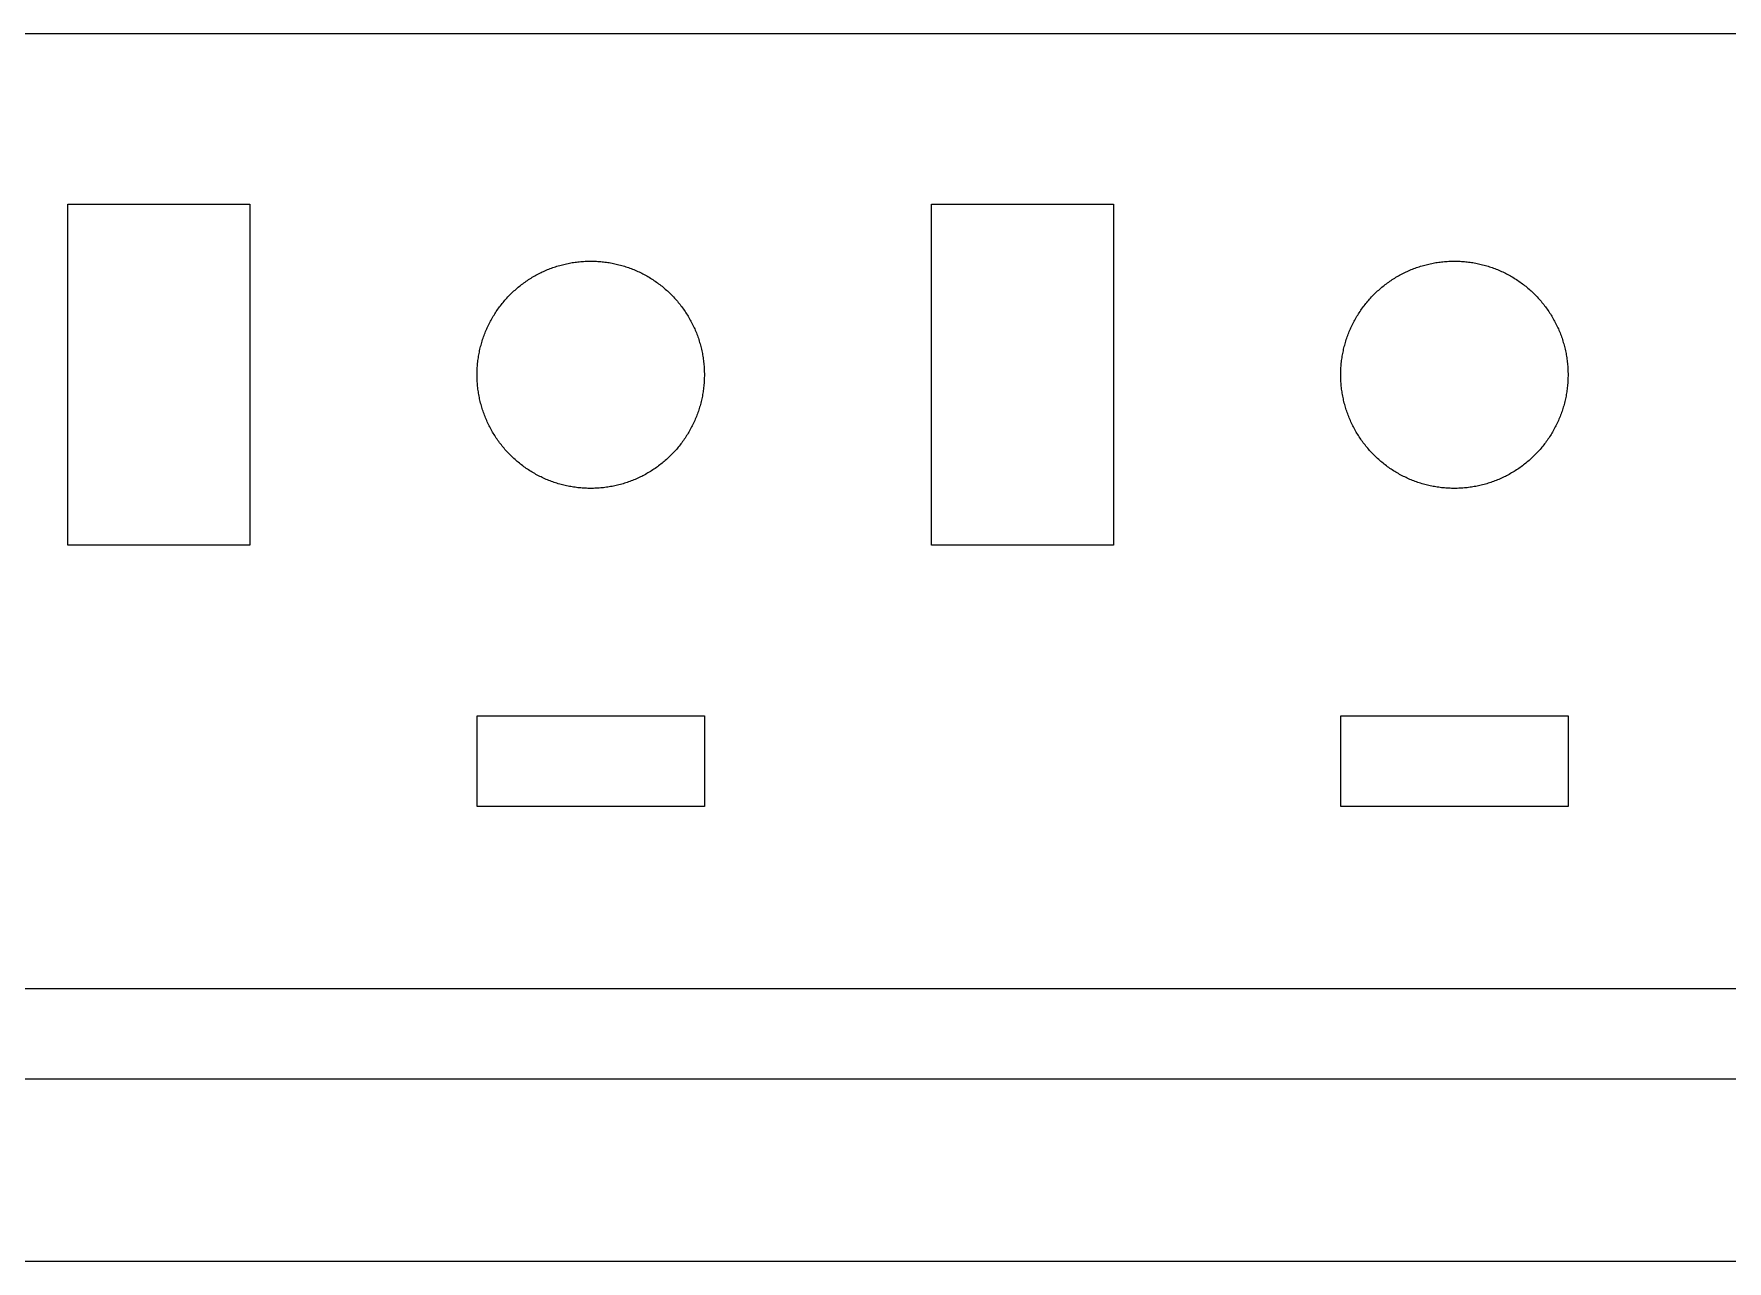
# Model space of a CAD drawing. Header units: metres. Extents: x -160 to 479, y -45 to 506.
# Drawn here: x -85.5 to -11, y -39 to 15 of the extents above; entities that cross this region are included whole.
import ezdxf

# ---------------------------------------------------------------- set-up
doc = ezdxf.new("R2010")
doc.units = ezdxf.units.M

msp = doc.modelspace()

# ---------------------------------------------------------------- linework, layer by layer
for p, q in [((152, 15), (-160, 15)), ((-84, -7.5), (-84, 7.5)), ((-84, 7.5), (-76, 7.5)), ((-76, 7.5), (-76, -7.5)), ((-46, -7.5), (-46, 7.5)), ((-46, 7.5), (-38, 7.5)), ((-38, 7.5), (-38, -7.5)), ((-63.2419, 4.46919), (-63.1856, 4.49702)), ((-63.1856, 4.49702), (-63.1289, 4.52412)), ((-63.1289, 4.52412), (-63.0719, 4.55052)), ((-63.0719, 4.55052), (-63.0145, 4.5762)), ((-63.0145, 4.5762), (-62.9569, 4.60115)), ((-62.9569, 4.60115), (-62.8989, 4.62538)), ((-62.8989, 4.62538), (-62.8406, 4.64888)), ((-62.8406, 4.64888), (-62.7821, 4.67163)), ((-62.7821, 4.67163), (-62.7232, 4.69366)), ((-62.7232, 4.69366), (-62.6641, 4.71495)), ((-62.6641, 4.71495), (-62.6047, 4.73549)), ((-62.6047, 4.73549), (-62.5451, 4.75528)), ((-62.5451, 4.75528), (-62.4852, 4.77432)), ((-62.4852, 4.77432), (-62.4251, 4.7926)), ((-62.4251, 4.7926), (-62.3647, 4.81013)), ((-62.3647, 4.81013), (-62.3042, 4.8269)), ((-62.3042, 4.8269), (-62.2434, 4.84291)), ((-62.2434, 4.84291), (-62.1825, 4.85815)), ((-62.1825, 4.85815), (-62.1214, 4.87262)), ((-62.1214, 4.87262), (-62.06, 4.88634)), ((-62.06, 4.88634), (-61.9985, 4.89926)), ((-61.9985, 4.89926), (-61.9369, 4.91142)), ((-61.9369, 4.91142), (-61.8751, 4.92282)), ((-61.8751, 4.92282), (-61.8132, 4.93343)), ((-61.8132, 4.93343), (-61.7511, 4.94325)), ((-61.7511, 4.94325), (-61.6889, 4.9523)), ((-61.6889, 4.9523), (-61.6267, 4.96057)), ((-61.6267, 4.96057), (-61.5643, 4.96805)), ((-61.5643, 4.96805), (-61.5018, 4.97475)), ((-61.5018, 4.97475), (-61.4393, 4.98067)), ((-61.4393, 4.98067), (-61.3766, 4.98579)), ((-61.3766, 4.98579), (-61.3139, 4.99013)), ((-61.3139, 4.99013), (-61.2512, 4.99368)), ((-61.2512, 4.99368), (-61.1884, 4.99644)), ((-61.1884, 4.99644), (-61.1256, 4.99841)), ((-61.1256, 4.99841), (-61.0628, 4.9996)), ((-61.0628, 4.9996), (-61, 5)), ((-61, 5), (-60.9372, 4.9996)), ((-60.9372, 4.9996), (-60.8743, 4.99841)), ((-60.8743, 4.99841), (-60.8115, 4.99644)), ((-60.8115, 4.99644), (-60.7488, 4.99368)), ((-60.7488, 4.99368), (-60.686, 4.99013)), ((-60.686, 4.99013), (-60.6234, 4.98579)), ((-60.6234, 4.98579), (-60.5607, 4.98067)), ((-60.5607, 4.98067), (-60.4982, 4.97475)), ((-60.4982, 4.97475), (-60.4357, 4.96805)), ((-60.4357, 4.96805), (-60.3733, 4.96057)), ((-60.3733, 4.96057), (-60.311, 4.9523)), ((-60.311, 4.9523), (-60.2489, 4.94325)), ((-60.2489, 4.94325), (-60.1868, 4.93343)), ((-60.1868, 4.93343), (-60.1249, 4.92282)), ((-60.1249, 4.92282), (-60.0631, 4.91142)), ((-60.0631, 4.91142), (-60.0014, 4.89926)), ((-60.0014, 4.89926), (-59.94, 4.88634)), ((-59.94, 4.88634), (-59.8786, 4.87262)), ((-59.8786, 4.87262), (-59.8175, 4.85815)), ((-59.8175, 4.85815), (-59.7565, 4.84291)), ((-59.7565, 4.84291), (-59.6958, 4.8269)), ((-59.6958, 4.8269), (-59.6352, 4.81013)), ((-59.6352, 4.81013), (-59.5749, 4.7926)), ((-59.5749, 4.7926), (-59.5148, 4.77432)), ((-59.5148, 4.77432), (-59.4549, 4.75528)), ((-59.4549, 4.75528), (-59.3953, 4.73549)), ((-59.3953, 4.73549), (-59.3359, 4.71495)), ((-59.3359, 4.71495), (-59.2768, 4.69366)), ((-59.2768, 4.69366), (-59.2179, 4.67163)), ((-59.2179, 4.67163), (-59.1594, 4.64888)), ((-59.1594, 4.64888), (-59.1011, 4.62538)), ((-59.1011, 4.62538), (-59.0431, 4.60115)), ((-59.0431, 4.60115), (-58.9855, 4.5762)), ((-58.9855, 4.5762), (-58.9281, 4.55052)), ((-58.9281, 4.55052), (-58.8711, 4.52412)), ((-58.8711, 4.52412), (-58.8144, 4.49702)), ((-58.8144, 4.49702), (-58.7581, 4.46919)), ((-25.2419, 4.46919), (-25.1856, 4.49702)), ((-25.1856, 4.49702), (-25.1289, 4.52412)), ((-25.1289, 4.52412), (-25.0719, 4.55052)), ((-25.0719, 4.55052), (-25.0145, 4.5762)), ((-25.0145, 4.5762), (-24.9569, 4.60115)), ((-24.9569, 4.60115), (-24.8989, 4.62538)), ((-24.8989, 4.62538), (-24.8406, 4.64888)), ((-24.8406, 4.64888), (-24.7821, 4.67163)), ((-24.7821, 4.67163), (-24.7232, 4.69366)), ((-24.7232, 4.69366), (-24.6641, 4.71495)), ((-24.6641, 4.71495), (-24.6047, 4.73549)), ((-24.6047, 4.73549), (-24.5451, 4.75528)), ((-24.5451, 4.75528), (-24.4852, 4.77432)), ((-24.4852, 4.77432), (-24.4251, 4.7926)), ((-24.4251, 4.7926), (-24.3647, 4.81013)), ((-24.3647, 4.81013), (-24.3042, 4.8269)), ((-24.3042, 4.8269), (-24.2434, 4.84291)), ((-24.2434, 4.84291), (-24.1825, 4.85815)), ((-24.1825, 4.85815), (-24.1214, 4.87262)), ((-24.1214, 4.87262), (-24.06, 4.88634)), ((-24.06, 4.88634), (-23.9985, 4.89926)), ((-23.9985, 4.89926), (-23.9369, 4.91142)), ((-23.9369, 4.91142), (-23.8751, 4.92282)), ((-23.8751, 4.92282), (-23.8132, 4.93343)), ((-23.8132, 4.93343), (-23.7511, 4.94325)), ((-23.7511, 4.94325), (-23.6889, 4.9523)), ((-23.6889, 4.9523), (-23.6267, 4.96057)), ((-23.6267, 4.96057), (-23.5643, 4.96805)), ((-23.5643, 4.96805), (-23.5018, 4.97475)), ((-23.5018, 4.97475), (-23.4393, 4.98067)), ((-23.4393, 4.98067), (-23.3766, 4.98579)), ((-23.3766, 4.98579), (-23.3139, 4.99013)), ((-23.3139, 4.99013), (-23.2512, 4.99368)), ((-23.2512, 4.99368), (-23.1884, 4.99644)), ((-23.1884, 4.99644), (-23.1256, 4.99841)), ((-23.1256, 4.99841), (-23.0628, 4.9996)), ((-23.0628, 4.9996), (-23, 5)), ((-23, 5), (-22.9372, 4.9996)), ((-22.9372, 4.9996), (-22.8743, 4.99841)), ((-22.8743, 4.99841), (-22.8115, 4.99644)), ((-22.8115, 4.99644), (-22.7488, 4.99368)), ((-22.7488, 4.99368), (-22.686, 4.99013)), ((-22.686, 4.99013), (-22.6234, 4.98579)), ((-22.6234, 4.98579), (-22.5607, 4.98067)), ((-22.5607, 4.98067), (-22.4982, 4.97475)), ((-22.4982, 4.97475), (-22.4357, 4.96805)), ((-22.4357, 4.96805), (-22.3733, 4.96057)), ((-22.3733, 4.96057), (-22.311, 4.9523)), ((-22.311, 4.9523), (-22.2489, 4.94325)), ((-22.2489, 4.94325), (-22.1868, 4.93343)), ((-22.1868, 4.93343), (-22.1249, 4.92282)), ((-22.1249, 4.92282), (-22.0631, 4.91142)), ((-22.0631, 4.91142), (-22.0014, 4.89926)), ((-22.0014, 4.89926), (-21.94, 4.88634)), ((-21.94, 4.88634), (-21.8786, 4.87262)), ((-21.8786, 4.87262), (-21.8175, 4.85815)), ((-21.8175, 4.85815), (-21.7565, 4.84291)), ((-21.7565, 4.84291), (-21.6958, 4.8269)), ((-21.6958, 4.8269), (-21.6352, 4.81013)), ((-21.6352, 4.81013), (-21.5749, 4.7926)), ((-21.5749, 4.7926), (-21.5148, 4.77432)), ((-21.5148, 4.77432), (-21.4549, 4.75528)), ((-21.4549, 4.75528), (-21.3953, 4.73549)), ((-21.3953, 4.73549), (-21.3359, 4.71495)), ((-21.3359, 4.71495), (-21.2768, 4.69366)), ((-21.2768, 4.69366), (-21.2179, 4.67163)), ((-21.2179, 4.67163), (-21.1594, 4.64888)), ((-21.1594, 4.64888), (-21.1011, 4.62538)), ((-21.1011, 4.62538), (-21.0431, 4.60115)), ((-21.0431, 4.60115), (-20.9855, 4.5762)), ((-20.9855, 4.5762), (-20.9281, 4.55052)), ((-20.9281, 4.55052), (-20.8711, 4.52412)), ((-20.8711, 4.52412), (-20.8144, 4.49702)), ((-20.8144, 4.49702), (-20.7581, 4.46919)), ((-64.3767, 3.68756), (-64.33, 3.72969)), ((-64.33, 3.72969), (-64.2829, 3.77126)), ((-64.2829, 3.77126), (-64.2353, 3.81221)), ((-64.2353, 3.81221), (-64.1871, 3.85255)), ((-64.1871, 3.85255), (-64.1384, 3.8923)), ((-64.1384, 3.8923), (-64.0893, 3.93143)), ((-64.0893, 3.93143), (-64.0396, 3.96994)), ((-64.0396, 3.96994), (-63.9895, 4.00783)), ((-63.9895, 4.00783), (-63.9389, 4.04507)), ((-63.9389, 4.04507), (-63.8879, 4.0817)), ((-63.8879, 4.0817), (-63.8363, 4.11766)), ((-63.8363, 4.11766), (-63.7844, 4.15297)), ((-63.7844, 4.15297), (-63.732, 4.18764)), ((-63.732, 4.18764), (-63.6791, 4.22163)), ((-63.6791, 4.22163), (-63.6259, 4.25496)), ((-63.6259, 4.25496), (-63.5722, 4.28763)), ((-63.5722, 4.28763), (-63.5181, 4.31961)), ((-63.5181, 4.31961), (-63.4636, 4.35091)), ((-63.4636, 4.35091), (-63.4088, 4.38153)), ((-63.4088, 4.38153), (-63.3535, 4.41145)), ((-63.3535, 4.41145), (-63.2979, 4.44067)), ((-63.2979, 4.44067), (-63.2419, 4.46919)), ((-58.7581, 4.46919), (-58.7021, 4.44067)), ((-58.7021, 4.44067), (-58.6465, 4.41145)), ((-58.6465, 4.41145), (-58.5912, 4.38153)), ((-58.5912, 4.38153), (-58.5364, 4.35091)), ((-58.5364, 4.35091), (-58.4819, 4.31961)), ((-58.4819, 4.31961), (-58.4278, 4.28763)), ((-58.4278, 4.28763), (-58.3741, 4.25496)), ((-58.3741, 4.25496), (-58.3209, 4.22163)), ((-58.3209, 4.22163), (-58.268, 4.18764)), ((-58.268, 4.18764), (-58.2156, 4.15297)), ((-58.2156, 4.15297), (-58.1637, 4.11766)), ((-58.1637, 4.11766), (-58.1121, 4.0817)), ((-58.1121, 4.0817), (-58.0611, 4.04507)), ((-58.0611, 4.04507), (-58.0105, 4.00783)), ((-58.0105, 4.00783), (-57.9603, 3.96994)), ((-57.9603, 3.96994), (-57.9107, 3.93143)), ((-57.9107, 3.93143), (-57.8615, 3.8923)), ((-57.8615, 3.8923), (-57.8129, 3.85255)), ((-57.8129, 3.85255), (-57.7647, 3.81221)), ((-57.7647, 3.81221), (-57.7171, 3.77126)), ((-57.7171, 3.77126), (-57.6699, 3.72969)), ((-57.6699, 3.72969), (-57.6233, 3.68756)), ((-26.3767, 3.68756), (-26.33, 3.72969)), ((-26.33, 3.72969), (-26.2829, 3.77126)), ((-26.2829, 3.77126), (-26.2353, 3.81221)), ((-26.2353, 3.81221), (-26.1871, 3.85255)), ((-26.1871, 3.85255), (-26.1384, 3.8923)), ((-26.1384, 3.8923), (-26.0893, 3.93143)), ((-26.0893, 3.93143), (-26.0396, 3.96994)), ((-26.0396, 3.96994), (-25.9895, 4.00783)), ((-25.9895, 4.00783), (-25.9389, 4.04507)), ((-25.9389, 4.04507), (-25.8879, 4.0817)), ((-25.8879, 4.0817), (-25.8363, 4.11766)), ((-25.8363, 4.11766), (-25.7844, 4.15297)), ((-25.7844, 4.15297), (-25.732, 4.18764)), ((-25.732, 4.18764), (-25.6791, 4.22163)), ((-25.6791, 4.22163), (-25.6259, 4.25496)), ((-25.6259, 4.25496), (-25.5722, 4.28763)), ((-25.5722, 4.28763), (-25.5181, 4.31961)), ((-25.5181, 4.31961), (-25.4636, 4.35091)), ((-25.4636, 4.35091), (-25.4088, 4.38153)), ((-25.4088, 4.38153), (-25.3535, 4.41145)), ((-25.3535, 4.41145), (-25.2979, 4.44067)), ((-25.2979, 4.44067), (-25.2419, 4.46919)), ((-20.7581, 4.46919), (-20.7021, 4.44067)), ((-20.7021, 4.44067), (-20.6465, 4.41145)), ((-20.6465, 4.41145), (-20.5912, 4.38153)), ((-20.5912, 4.38153), (-20.5364, 4.35091)), ((-20.5364, 4.35091), (-20.4819, 4.31961)), ((-20.4819, 4.31961), (-20.4278, 4.28763)), ((-20.4278, 4.28763), (-20.3741, 4.25496)), ((-20.3741, 4.25496), (-20.3209, 4.22163)), ((-20.3209, 4.22163), (-20.268, 4.18764)), ((-20.268, 4.18764), (-20.2156, 4.15297)), ((-20.2156, 4.15297), (-20.1637, 4.11766)), ((-20.1637, 4.11766), (-20.1121, 4.0817)), ((-20.1121, 4.0817), (-20.0611, 4.04507)), ((-20.0611, 4.04507), (-20.0105, 4.00783)), ((-20.0105, 4.00783), (-19.9603, 3.96994)), ((-19.9603, 3.96994), (-19.9107, 3.93143)), ((-19.9107, 3.93143), (-19.8615, 3.8923)), ((-19.8615, 3.8923), (-19.8129, 3.85255)), ((-19.8129, 3.85255), (-19.7647, 3.81221)), ((-19.7647, 3.81221), (-19.7171, 3.77126)), ((-19.7171, 3.77126), (-19.6699, 3.72969)), ((-19.6699, 3.72969), (-19.6233, 3.68756)), ((-65.0451, 2.93892), (-65.0078, 2.98952)), ((-65.0078, 2.98952), (-64.9699, 3.03964)), ((-64.9699, 3.03964), (-64.9314, 3.08929)), ((-64.9314, 3.08929), (-64.8923, 3.13844)), ((-64.8923, 3.13844), (-64.8526, 3.18712)), ((-64.8526, 3.18712), (-64.8122, 3.23528)), ((-64.8122, 3.23528), (-64.7713, 3.28293)), ((-64.7713, 3.28293), (-64.7297, 3.33005)), ((-64.7297, 3.33005), (-64.6876, 3.37666)), ((-64.6876, 3.37666), (-64.6448, 3.42273)), ((-64.6448, 3.42273), (-64.6015, 3.46826)), ((-64.6015, 3.46826), (-64.5577, 3.51324)), ((-64.5577, 3.51324), (-64.5132, 3.55768)), ((-64.5132, 3.55768), (-64.4683, 3.60153)), ((-64.4683, 3.60153), (-64.4227, 3.64484)), ((-64.4227, 3.64484), (-64.3767, 3.68756)), ((-57.6233, 3.68756), (-57.5773, 3.64484)), ((-57.5773, 3.64484), (-57.5317, 3.60153)), ((-57.5317, 3.60153), (-57.4867, 3.55768)), ((-57.4867, 3.55768), (-57.4423, 3.51324)), ((-57.4423, 3.51324), (-57.3985, 3.46826)), ((-57.3985, 3.46826), (-57.3551, 3.42273)), ((-57.3551, 3.42273), (-57.3124, 3.37666)), ((-57.3124, 3.37666), (-57.2703, 3.33005)), ((-57.2703, 3.33005), (-57.2287, 3.28293)), ((-57.2287, 3.28293), (-57.1878, 3.23528)), ((-57.1878, 3.23528), (-57.1474, 3.18712)), ((-57.1474, 3.18712), (-57.1077, 3.13844)), ((-57.1077, 3.13844), (-57.0686, 3.08929)), ((-57.0686, 3.08929), (-57.03, 3.03964)), ((-57.03, 3.03964), (-56.9922, 2.98952)), ((-56.9922, 2.98952), (-56.9549, 2.93892)), ((-27.0451, 2.93892), (-27.0078, 2.98952)), ((-27.0078, 2.98952), (-26.9699, 3.03964)), ((-26.9699, 3.03964), (-26.9314, 3.08929)), ((-26.9314, 3.08929), (-26.8923, 3.13844)), ((-26.8923, 3.13844), (-26.8526, 3.18712)), ((-26.8526, 3.18712), (-26.8122, 3.23528)), ((-26.8122, 3.23528), (-26.7713, 3.28293)), ((-26.7713, 3.28293), (-26.7297, 3.33005)), ((-26.7297, 3.33005), (-26.6876, 3.37666)), ((-26.6876, 3.37666), (-26.6448, 3.42273)), ((-26.6448, 3.42273), (-26.6015, 3.46826)), ((-26.6015, 3.46826), (-26.5577, 3.51324)), ((-26.5577, 3.51324), (-26.5132, 3.55768)), ((-26.5132, 3.55768), (-26.4683, 3.60153)), ((-26.4683, 3.60153), (-26.4227, 3.64484)), ((-26.4227, 3.64484), (-26.3767, 3.68756)), ((-19.6233, 3.68756), (-19.5773, 3.64484)), ((-19.5773, 3.64484), (-19.5317, 3.60153)), ((-19.5317, 3.60153), (-19.4867, 3.55768)), ((-19.4867, 3.55768), (-19.4423, 3.51324)), ((-19.4423, 3.51324), (-19.3985, 3.46826)), ((-19.3985, 3.46826), (-19.3551, 3.42273)), ((-19.3551, 3.42273), (-19.3124, 3.37666)), ((-19.3124, 3.37666), (-19.2703, 3.33005)), ((-19.2703, 3.33005), (-19.2287, 3.28293)), ((-19.2287, 3.28293), (-19.1878, 3.23528)), ((-19.1878, 3.23528), (-19.1474, 3.18712)), ((-19.1474, 3.18712), (-19.1077, 3.13844)), ((-19.1077, 3.13844), (-19.0686, 3.08929)), ((-19.0686, 3.08929), (-19.03, 3.03964)), ((-19.03, 3.03964), (-18.9922, 2.98952)), ((-18.9922, 2.98952), (-18.9549, 2.93892)), ((-65.497, 2.18558), (-65.4692, 2.24191)), ((-65.4692, 2.24191), (-65.4407, 2.2979)), ((-65.4407, 2.2979), (-65.4115, 2.35352)), ((-65.4115, 2.35352), (-65.3815, 2.40877)), ((-65.3815, 2.40877), (-65.3509, 2.46362)), ((-65.3509, 2.46362), (-65.3196, 2.51811)), ((-65.3196, 2.51811), (-65.2876, 2.57219)), ((-65.2876, 2.57219), (-65.255, 2.62587)), ((-65.255, 2.62587), (-65.2216, 2.67912)), ((-65.2216, 2.67912), (-65.1876, 2.73196)), ((-65.1876, 2.73196), (-65.153, 2.78438)), ((-65.153, 2.78438), (-65.1177, 2.83633)), ((-65.1177, 2.83633), (-65.0817, 2.88786)), ((-65.0817, 2.88786), (-65.0451, 2.93892)), ((-56.9549, 2.93892), (-56.9183, 2.88786)), ((-56.9183, 2.88786), (-56.8823, 2.83633)), ((-56.8823, 2.83633), (-56.847, 2.78438)), ((-56.847, 2.78438), (-56.8123, 2.73196)), ((-56.8123, 2.73196), (-56.7784, 2.67912)), ((-56.7784, 2.67912), (-56.745, 2.62587)), ((-56.745, 2.62587), (-56.7124, 2.57219)), ((-56.7124, 2.57219), (-56.6804, 2.51811)), ((-56.6804, 2.51811), (-56.6491, 2.46362)), ((-56.6491, 2.46362), (-56.6185, 2.40877)), ((-56.6185, 2.40877), (-56.5885, 2.35352)), ((-56.5885, 2.35352), (-56.5593, 2.2979)), ((-56.5593, 2.2979), (-56.5308, 2.24191)), ((-56.5308, 2.24191), (-56.503, 2.18558)), ((-27.497, 2.18558), (-27.4692, 2.24191)), ((-27.4692, 2.24191), (-27.4407, 2.2979)), ((-27.4407, 2.2979), (-27.4115, 2.35352)), ((-27.4115, 2.35352), (-27.3815, 2.40877)), ((-27.3815, 2.40877), (-27.3509, 2.46362)), ((-27.3509, 2.46362), (-27.3196, 2.51811)), ((-27.3196, 2.51811), (-27.2876, 2.57219)), ((-27.2876, 2.57219), (-27.255, 2.62587)), ((-27.255, 2.62587), (-27.2216, 2.67912)), ((-27.2216, 2.67912), (-27.1876, 2.73196)), ((-27.1876, 2.73196), (-27.153, 2.78438)), ((-27.153, 2.78438), (-27.1177, 2.83633)), ((-27.1177, 2.83633), (-27.0817, 2.88786)), ((-27.0817, 2.88786), (-27.0451, 2.93892)), ((-18.9549, 2.93892), (-18.9183, 2.88786)), ((-18.9183, 2.88786), (-18.8823, 2.83633)), ((-18.8823, 2.83633), (-18.847, 2.78438)), ((-18.847, 2.78438), (-18.8123, 2.73196)), ((-18.8123, 2.73196), (-18.7784, 2.67912)), ((-18.7784, 2.67912), (-18.745, 2.62587)), ((-18.745, 2.62587), (-18.7124, 2.57219)), ((-18.7124, 2.57219), (-18.6804, 2.51811)), ((-18.6804, 2.51811), (-18.6491, 2.46362)), ((-18.6491, 2.46362), (-18.6185, 2.40877)), ((-18.6185, 2.40877), (-18.5885, 2.35352)), ((-18.5885, 2.35352), (-18.5593, 2.2979)), ((-18.5593, 2.2979), (-18.5308, 2.24191)), ((-18.5308, 2.24191), (-18.503, 2.18558)), ((-65.7743, 1.4852), (-65.7553, 1.54507)), ((-65.7553, 1.54507), (-65.7355, 1.60471)), ((-65.7355, 1.60471), (-65.715, 1.66409)), ((-65.715, 1.66409), (-65.6937, 1.72321)), ((-65.6937, 1.72321), (-65.6716, 1.78206)), ((-65.6716, 1.78206), (-65.6489, 1.84062)), ((-65.6489, 1.84062), (-65.6254, 1.8989)), ((-65.6254, 1.8989), (-65.6012, 1.95686)), ((-65.6012, 1.95686), (-65.5762, 2.01453)), ((-65.5762, 2.01453), (-65.5505, 2.07187)), ((-65.5505, 2.07187), (-65.5241, 2.12889)), ((-65.5241, 2.12889), (-65.497, 2.18558)), ((-56.503, 2.18558), (-56.4759, 2.12889)), ((-56.4759, 2.12889), (-56.4495, 2.07187)), ((-56.4495, 2.07187), (-56.4238, 2.01453)), ((-56.4238, 2.01453), (-56.3988, 1.95686)), ((-56.3988, 1.95686), (-56.3746, 1.8989)), ((-56.3746, 1.8989), (-56.3511, 1.84062)), ((-56.3511, 1.84062), (-56.3284, 1.78206)), ((-56.3284, 1.78206), (-56.3063, 1.72321)), ((-56.3063, 1.72321), (-56.285, 1.66409)), ((-56.285, 1.66409), (-56.2645, 1.60471)), ((-56.2645, 1.60471), (-56.2447, 1.54507)), ((-56.2447, 1.54507), (-56.2257, 1.4852)), ((-27.7743, 1.4852), (-27.7553, 1.54507)), ((-27.7553, 1.54507), (-27.7355, 1.60471)), ((-27.7355, 1.60471), (-27.715, 1.66409)), ((-27.715, 1.66409), (-27.6937, 1.72321)), ((-27.6937, 1.72321), (-27.6716, 1.78206)), ((-27.6716, 1.78206), (-27.6489, 1.84062)), ((-27.6489, 1.84062), (-27.6254, 1.8989)), ((-27.6254, 1.8989), (-27.6012, 1.95686)), ((-27.6012, 1.95686), (-27.5762, 2.01453)), ((-27.5762, 2.01453), (-27.5505, 2.07187)), ((-27.5505, 2.07187), (-27.5241, 2.12889)), ((-27.5241, 2.12889), (-27.497, 2.18558)), ((-18.503, 2.18558), (-18.4759, 2.12889)), ((-18.4759, 2.12889), (-18.4495, 2.07187)), ((-18.4495, 2.07187), (-18.4238, 2.01453)), ((-18.4238, 2.01453), (-18.3988, 1.95686)), ((-18.3988, 1.95686), (-18.3746, 1.8989)), ((-18.3746, 1.8989), (-18.3511, 1.84062)), ((-18.3511, 1.84062), (-18.3284, 1.78206)), ((-18.3284, 1.78206), (-18.3063, 1.72321)), ((-18.3063, 1.72321), (-18.285, 1.66409)), ((-18.285, 1.66409), (-18.2645, 1.60471)), ((-18.2645, 1.60471), (-18.2447, 1.54507)), ((-18.2447, 1.54507), (-18.2257, 1.4852)), ((-65.9523, 0.68895), (-65.9433, 0.75111)), ((-65.9433, 0.75111), (-65.9334, 0.81317)), ((-65.9334, 0.81317), (-65.9228, 0.87511)), ((-65.9228, 0.87511), (-65.9114, 0.9369)), ((-65.9114, 0.9369), (-65.8993, 0.99853)), ((-65.8993, 0.99853), (-65.8863, 1.06003)), ((-65.8863, 1.06003), (-65.8726, 1.12135)), ((-65.8726, 1.12135), (-65.8582, 1.18248)), ((-65.8582, 1.18248), (-65.8429, 1.24344)), ((-65.8429, 1.24344), (-65.8269, 1.3042)), ((-65.8269, 1.3042), (-65.8101, 1.36475)), ((-65.8101, 1.36475), (-65.7926, 1.42509)), ((-65.7926, 1.42509), (-65.7743, 1.4852)), ((-56.2257, 1.4852), (-56.2074, 1.42509)), ((-56.2074, 1.42509), (-56.1898, 1.36475)), ((-56.1898, 1.36475), (-56.1731, 1.3042)), ((-56.1731, 1.3042), (-56.1571, 1.24344)), ((-56.1571, 1.24344), (-56.1418, 1.18248)), ((-56.1418, 1.18248), (-56.1274, 1.12135)), ((-56.1274, 1.12135), (-56.1136, 1.06003)), ((-56.1136, 1.06003), (-56.1007, 0.99853)), ((-56.1007, 0.99853), (-56.0886, 0.9369)), ((-56.0886, 0.9369), (-56.0772, 0.87511)), ((-56.0772, 0.87511), (-56.0666, 0.81317)), ((-56.0666, 0.81317), (-56.0567, 0.75111)), ((-56.0567, 0.75111), (-56.0477, 0.68895)), ((-27.9523, 0.68895), (-27.9433, 0.75111)), ((-27.9433, 0.75111), (-27.9334, 0.81317)), ((-27.9334, 0.81317), (-27.9228, 0.87511)), ((-27.9228, 0.87511), (-27.9114, 0.9369)), ((-27.9114, 0.9369), (-27.8993, 0.99853)), ((-27.8993, 0.99853), (-27.8863, 1.06003)), ((-27.8863, 1.06003), (-27.8726, 1.12135)), ((-27.8726, 1.12135), (-27.8582, 1.18248)), ((-27.8582, 1.18248), (-27.8429, 1.24344)), ((-27.8429, 1.24344), (-27.8269, 1.3042)), ((-27.8269, 1.3042), (-27.8101, 1.36475)), ((-27.8101, 1.36475), (-27.7926, 1.42509)), ((-27.7926, 1.42509), (-27.7743, 1.4852)), ((-18.2257, 1.4852), (-18.2074, 1.42509)), ((-18.2074, 1.42509), (-18.1898, 1.36475)), ((-18.1898, 1.36475), (-18.1731, 1.3042)), ((-18.1731, 1.3042), (-18.1571, 1.24344)), ((-18.1571, 1.24344), (-18.1418, 1.18248)), ((-18.1418, 1.18248), (-18.1274, 1.12135)), ((-18.1274, 1.12135), (-18.1136, 1.06003)), ((-18.1136, 1.06003), (-18.1007, 0.99853)), ((-18.1007, 0.99853), (-18.0886, 0.9369)), ((-18.0886, 0.9369), (-18.0772, 0.87511)), ((-18.0772, 0.87511), (-18.0666, 0.81317)), ((-18.0666, 0.81317), (-18.0567, 0.75111)), ((-18.0567, 0.75111), (-18.0477, 0.68895)), ((-66, 0), (-65.9996, 0.06282)), ((-65.9996, -0.06282), (-66, 0)), ((-65.9996, 0.06282), (-65.9984, 0.12564)), ((-65.9984, 0.12564), (-65.9964, 0.18845)), ((-65.9964, 0.18845), (-65.9937, 0.25122)), ((-65.9937, 0.25122), (-65.9901, 0.31395)), ((-65.9901, 0.31395), (-65.9858, 0.37663)), ((-65.9858, 0.37663), (-65.9807, 0.43926)), ((-65.9807, 0.43926), (-65.9747, 0.5018)), ((-65.9747, 0.5018), (-65.968, 0.56427)), ((-65.968, 0.56427), (-65.9606, 0.62666)), ((-65.9606, 0.62666), (-65.9523, 0.68895)), ((-56.0477, 0.68895), (-56.0394, 0.62666)), ((-56.0394, 0.62666), (-56.0319, 0.56427)), ((-56.0319, 0.56427), (-56.0252, 0.5018)), ((-56.0252, 0.5018), (-56.0193, 0.43926)), ((-56.0193, 0.43926), (-56.0142, 0.37663)), ((-56.0142, 0.37663), (-56.0099, 0.31395)), ((-56.0099, 0.31395), (-56.0063, 0.25122)), ((-56.0063, 0.25122), (-56.0035, 0.18845)), ((-56.0035, 0.18845), (-56.0016, 0.12564)), ((-56.0016, 0.12564), (-56.0004, 0.06282)), ((-56.0004, 0.06282), (-56, 0)), ((-56, 0), (-56.0004, -0.06282)), ((-28, 0), (-27.9996, 0.06282)), ((-27.9996, -0.06282), (-28, 0)), ((-27.9996, 0.06282), (-27.9984, 0.12564)), ((-27.9984, 0.12564), (-27.9964, 0.18845)), ((-27.9964, 0.18845), (-27.9937, 0.25122)), ((-27.9937, 0.25122), (-27.9901, 0.31395)), ((-27.9901, 0.31395), (-27.9858, 0.37663)), ((-27.9858, 0.37663), (-27.9807, 0.43926)), ((-27.9807, 0.43926), (-27.9747, 0.5018)), ((-27.9747, 0.5018), (-27.968, 0.56427)), ((-27.968, 0.56427), (-27.9606, 0.62666)), ((-27.9606, 0.62666), (-27.9523, 0.68895)), ((-18.0477, 0.68895), (-18.0394, 0.62666)), ((-18.0394, 0.62666), (-18.0319, 0.56427)), ((-18.0319, 0.56427), (-18.0252, 0.5018)), ((-18.0252, 0.5018), (-18.0193, 0.43926)), ((-18.0193, 0.43926), (-18.0142, 0.37663)), ((-18.0142, 0.37663), (-18.0099, 0.31395)), ((-18.0099, 0.31395), (-18.0063, 0.25122)), ((-18.0063, 0.25122), (-18.0035, 0.18845)), ((-18.0035, 0.18845), (-18.0016, 0.12564)), ((-18.0016, 0.12564), (-18.0004, 0.06282)), ((-18.0004, 0.06282), (-18, 0)), ((-18, 0), (-18.0004, -0.06282)), ((-65.9984, -0.12564), (-65.9996, -0.06282)), ((-65.9964, -0.18845), (-65.9984, -0.12564)), ((-65.9937, -0.25122), (-65.9964, -0.18845)), ((-65.9901, -0.31395), (-65.9937, -0.25122)), ((-65.9858, -0.37663), (-65.9901, -0.31395)), ((-65.9807, -0.43926), (-65.9858, -0.37663)), ((-65.9747, -0.5018), (-65.9807, -0.43926)), ((-65.968, -0.56427), (-65.9747, -0.5018)), ((-65.9606, -0.62666), (-65.968, -0.56427)), ((-65.9523, -0.68895), (-65.9606, -0.62666)), ((-65.9433, -0.75111), (-65.9523, -0.68895)), ((-56.0477, -0.68895), (-56.0567, -0.75111)), ((-56.0394, -0.62666), (-56.0477, -0.68895)), ((-56.0319, -0.56427), (-56.0394, -0.62666)), ((-56.0252, -0.5018), (-56.0319, -0.56427)), ((-56.0193, -0.43926), (-56.0252, -0.5018)), ((-56.0142, -0.37663), (-56.0193, -0.43926)), ((-56.0099, -0.31395), (-56.0142, -0.37663)), ((-56.0063, -0.25122), (-56.0099, -0.31395)), ((-56.0035, -0.18845), (-56.0063, -0.25122)), ((-56.0016, -0.12564), (-56.0035, -0.18845)), ((-56.0004, -0.06282), (-56.0016, -0.12564)), ((-27.9984, -0.12564), (-27.9996, -0.06282)), ((-27.9964, -0.18845), (-27.9984, -0.12564)), ((-27.9937, -0.25122), (-27.9964, -0.18845)), ((-27.9901, -0.31395), (-27.9937, -0.25122)), ((-27.9858, -0.37663), (-27.9901, -0.31395)), ((-27.9807, -0.43926), (-27.9858, -0.37663)), ((-27.9747, -0.5018), (-27.9807, -0.43926)), ((-27.968, -0.56427), (-27.9747, -0.5018)), ((-27.9606, -0.62666), (-27.968, -0.56427)), ((-27.9523, -0.68895), (-27.9606, -0.62666)), ((-27.9433, -0.75111), (-27.9523, -0.68895)), ((-18.0477, -0.68895), (-18.0567, -0.75111)), ((-18.0394, -0.62666), (-18.0477, -0.68895)), ((-18.0319, -0.56427), (-18.0394, -0.62666)), ((-18.0252, -0.5018), (-18.0319, -0.56427)), ((-18.0193, -0.43926), (-18.0252, -0.5018)), ((-18.0142, -0.37663), (-18.0193, -0.43926)), ((-18.0099, -0.31395), (-18.0142, -0.37663)), ((-18.0063, -0.25122), (-18.0099, -0.31395)), ((-18.0035, -0.18845), (-18.0063, -0.25122)), ((-18.0016, -0.12564), (-18.0035, -0.18845)), ((-18.0004, -0.06282), (-18.0016, -0.12564)), ((-65.9334, -0.81317), (-65.9433, -0.75111)), ((-65.9228, -0.87511), (-65.9334, -0.81317)), ((-65.9114, -0.9369), (-65.9228, -0.87511)), ((-65.8993, -0.99853), (-65.9114, -0.9369)), ((-65.8863, -1.06003), (-65.8993, -0.99853)), ((-65.8726, -1.12135), (-65.8863, -1.06003)), ((-65.8582, -1.18248), (-65.8726, -1.12135)), ((-65.8429, -1.24344), (-65.8582, -1.18248)), ((-65.8269, -1.3042), (-65.8429, -1.24344)), ((-65.8101, -1.36475), (-65.8269, -1.3042)), ((-65.7926, -1.42509), (-65.8101, -1.36475)), ((-65.7743, -1.4852), (-65.7926, -1.42509)), ((-65.7553, -1.54507), (-65.7743, -1.4852)), ((-56.2257, -1.4852), (-56.2447, -1.54507)), ((-56.2074, -1.42509), (-56.2257, -1.4852)), ((-56.1898, -1.36475), (-56.2074, -1.42509)), ((-56.1731, -1.3042), (-56.1898, -1.36475)), ((-56.1571, -1.24344), (-56.1731, -1.3042)), ((-56.1418, -1.18248), (-56.1571, -1.24344)), ((-56.1274, -1.12135), (-56.1418, -1.18248)), ((-56.1136, -1.06003), (-56.1274, -1.12135)), ((-56.1007, -0.99853), (-56.1136, -1.06003)), ((-56.0886, -0.9369), (-56.1007, -0.99853)), ((-56.0772, -0.87511), (-56.0886, -0.9369)), ((-56.0666, -0.81317), (-56.0772, -0.87511)), ((-56.0567, -0.75111), (-56.0666, -0.81317)), ((-27.9334, -0.81317), (-27.9433, -0.75111)), ((-27.9228, -0.87511), (-27.9334, -0.81317)), ((-27.9114, -0.9369), (-27.9228, -0.87511)), ((-27.8993, -0.99853), (-27.9114, -0.9369)), ((-27.8863, -1.06003), (-27.8993, -0.99853)), ((-27.8726, -1.12135), (-27.8863, -1.06003)), ((-27.8582, -1.18248), (-27.8726, -1.12135)), ((-27.8429, -1.24344), (-27.8582, -1.18248)), ((-27.8269, -1.3042), (-27.8429, -1.24344)), ((-27.8101, -1.36475), (-27.8269, -1.3042)), ((-27.7926, -1.42509), (-27.8101, -1.36475)), ((-27.7743, -1.4852), (-27.7926, -1.42509)), ((-27.7553, -1.54507), (-27.7743, -1.4852)), ((-18.2257, -1.4852), (-18.2447, -1.54507)), ((-18.2074, -1.42509), (-18.2257, -1.4852)), ((-18.1898, -1.36475), (-18.2074, -1.42509)), ((-18.1731, -1.3042), (-18.1898, -1.36475)), ((-18.1571, -1.24344), (-18.1731, -1.3042)), ((-18.1418, -1.18248), (-18.1571, -1.24344)), ((-18.1274, -1.12135), (-18.1418, -1.18248)), ((-18.1136, -1.06003), (-18.1274, -1.12135)), ((-18.1007, -0.99853), (-18.1136, -1.06003)), ((-18.0886, -0.9369), (-18.1007, -0.99853)), ((-18.0772, -0.87511), (-18.0886, -0.9369)), ((-18.0666, -0.81317), (-18.0772, -0.87511)), ((-18.0567, -0.75111), (-18.0666, -0.81317)), ((-65.7355, -1.60471), (-65.7553, -1.54507)), ((-65.715, -1.66409), (-65.7355, -1.60471)), ((-65.6937, -1.72321), (-65.715, -1.66409)), ((-65.6716, -1.78206), (-65.6937, -1.72321)), ((-65.6489, -1.84062), (-65.6716, -1.78206)), ((-65.6254, -1.8989), (-65.6489, -1.84062)), ((-65.6012, -1.95686), (-65.6254, -1.8989)), ((-65.5762, -2.01453), (-65.6012, -1.95686)), ((-65.5505, -2.07187), (-65.5762, -2.01453)), ((-65.5241, -2.12889), (-65.5505, -2.07187)), ((-65.497, -2.18558), (-65.5241, -2.12889)), ((-65.4692, -2.24191), (-65.497, -2.18558)), ((-56.503, -2.18558), (-56.5308, -2.24191)), ((-56.4759, -2.12889), (-56.503, -2.18558)), ((-56.4495, -2.07187), (-56.4759, -2.12889)), ((-56.4238, -2.01453), (-56.4495, -2.07187)), ((-56.3988, -1.95686), (-56.4238, -2.01453)), ((-56.3746, -1.8989), (-56.3988, -1.95686)), ((-56.3511, -1.84062), (-56.3746, -1.8989)), ((-56.3284, -1.78206), (-56.3511, -1.84062)), ((-56.3063, -1.72321), (-56.3284, -1.78206)), ((-56.285, -1.66409), (-56.3063, -1.72321)), ((-56.2645, -1.60471), (-56.285, -1.66409)), ((-56.2447, -1.54507), (-56.2645, -1.60471)), ((-27.7355, -1.60471), (-27.7553, -1.54507)), ((-27.715, -1.66409), (-27.7355, -1.60471)), ((-27.6937, -1.72321), (-27.715, -1.66409)), ((-27.6716, -1.78206), (-27.6937, -1.72321)), ((-27.6489, -1.84062), (-27.6716, -1.78206)), ((-27.6254, -1.8989), (-27.6489, -1.84062)), ((-27.6012, -1.95686), (-27.6254, -1.8989)), ((-27.5762, -2.01453), (-27.6012, -1.95686)), ((-27.5505, -2.07187), (-27.5762, -2.01453)), ((-27.5241, -2.12889), (-27.5505, -2.07187)), ((-27.497, -2.18558), (-27.5241, -2.12889)), ((-27.4692, -2.24191), (-27.497, -2.18558)), ((-18.503, -2.18558), (-18.5308, -2.24191)), ((-18.4759, -2.12889), (-18.503, -2.18558)), ((-18.4495, -2.07187), (-18.4759, -2.12889)), ((-18.4238, -2.01453), (-18.4495, -2.07187)), ((-18.3988, -1.95686), (-18.4238, -2.01453)), ((-18.3746, -1.8989), (-18.3988, -1.95686)), ((-18.3511, -1.84062), (-18.3746, -1.8989)), ((-18.3284, -1.78206), (-18.3511, -1.84062)), ((-18.3063, -1.72321), (-18.3284, -1.78206)), ((-18.285, -1.66409), (-18.3063, -1.72321)), ((-18.2645, -1.60471), (-18.285, -1.66409)), ((-18.2447, -1.54507), (-18.2645, -1.60471)), ((-65.4407, -2.2979), (-65.4692, -2.24191)), ((-65.4115, -2.35352), (-65.4407, -2.2979)), ((-65.3815, -2.40877), (-65.4115, -2.35352)), ((-65.3509, -2.46362), (-65.3815, -2.40877)), ((-65.3196, -2.51811), (-65.3509, -2.46362)), ((-65.2876, -2.57219), (-65.3196, -2.51811)), ((-65.255, -2.62587), (-65.2876, -2.57219)), ((-65.2216, -2.67912), (-65.255, -2.62587)), ((-65.1876, -2.73196), (-65.2216, -2.67912)), ((-65.153, -2.78438), (-65.1876, -2.73196)), ((-65.1177, -2.83633), (-65.153, -2.78438)), ((-65.0817, -2.88786), (-65.1177, -2.83633)), ((-65.0451, -2.93892), (-65.0817, -2.88786)), ((-65.0078, -2.98952), (-65.0451, -2.93892)), ((-56.9549, -2.93892), (-56.9922, -2.98952)), ((-56.9183, -2.88786), (-56.9549, -2.93892)), ((-56.8823, -2.83633), (-56.9183, -2.88786)), ((-56.847, -2.78438), (-56.8823, -2.83633)), ((-56.8123, -2.73196), (-56.847, -2.78438)), ((-56.7784, -2.67912), (-56.8123, -2.73196)), ((-56.745, -2.62587), (-56.7784, -2.67912)), ((-56.7124, -2.57219), (-56.745, -2.62587)), ((-56.6804, -2.51811), (-56.7124, -2.57219)), ((-56.6491, -2.46362), (-56.6804, -2.51811)), ((-56.6185, -2.40877), (-56.6491, -2.46362)), ((-56.5885, -2.35352), (-56.6185, -2.40877)), ((-56.5593, -2.2979), (-56.5885, -2.35352)), ((-56.5308, -2.24191), (-56.5593, -2.2979)), ((-27.4407, -2.2979), (-27.4692, -2.24191)), ((-27.4115, -2.35352), (-27.4407, -2.2979)), ((-27.3815, -2.40877), (-27.4115, -2.35352)), ((-27.3509, -2.46362), (-27.3815, -2.40877)), ((-27.3196, -2.51811), (-27.3509, -2.46362)), ((-27.2876, -2.57219), (-27.3196, -2.51811)), ((-27.255, -2.62587), (-27.2876, -2.57219)), ((-27.2216, -2.67912), (-27.255, -2.62587)), ((-27.1876, -2.73196), (-27.2216, -2.67912)), ((-27.153, -2.78438), (-27.1876, -2.73196)), ((-27.1177, -2.83633), (-27.153, -2.78438)), ((-27.0817, -2.88786), (-27.1177, -2.83633)), ((-27.0451, -2.93892), (-27.0817, -2.88786)), ((-27.0078, -2.98952), (-27.0451, -2.93892)), ((-18.9549, -2.93892), (-18.9922, -2.98952)), ((-18.9183, -2.88786), (-18.9549, -2.93892)), ((-18.8823, -2.83633), (-18.9183, -2.88786)), ((-18.847, -2.78438), (-18.8823, -2.83633)), ((-18.8123, -2.73196), (-18.847, -2.78438)), ((-18.7784, -2.67912), (-18.8123, -2.73196)), ((-18.745, -2.62587), (-18.7784, -2.67912)), ((-18.7124, -2.57219), (-18.745, -2.62587)), ((-18.6804, -2.51811), (-18.7124, -2.57219)), ((-18.6491, -2.46362), (-18.6804, -2.51811)), ((-18.6185, -2.40877), (-18.6491, -2.46362)), ((-18.5885, -2.35352), (-18.6185, -2.40877)), ((-18.5593, -2.2979), (-18.5885, -2.35352)), ((-18.5308, -2.24191), (-18.5593, -2.2979)), ((-64.9699, -3.03964), (-65.0078, -2.98952)), ((-64.9314, -3.08929), (-64.9699, -3.03964)), ((-64.8923, -3.13844), (-64.9314, -3.08929)), ((-64.8526, -3.18712), (-64.8923, -3.13844)), ((-64.8122, -3.23528), (-64.8526, -3.18712)), ((-64.7713, -3.28293), (-64.8122, -3.23528)), ((-64.7297, -3.33005), (-64.7713, -3.28293)), ((-64.6876, -3.37666), (-64.7297, -3.33005)), ((-64.6448, -3.42273), (-64.6876, -3.37666)), ((-64.6015, -3.46826), (-64.6448, -3.42273)), ((-64.5577, -3.51324), (-64.6015, -3.46826)), ((-64.5132, -3.55768), (-64.5577, -3.51324)), ((-64.4683, -3.60153), (-64.5132, -3.55768)), ((-64.4227, -3.64484), (-64.4683, -3.60153)), ((-64.3767, -3.68756), (-64.4227, -3.64484)), ((-64.33, -3.72969), (-64.3767, -3.68756)), ((-57.6233, -3.68756), (-57.6699, -3.72969)), ((-57.5773, -3.64484), (-57.6233, -3.68756)), ((-57.5317, -3.60153), (-57.5773, -3.64484)), ((-57.4867, -3.55768), (-57.5317, -3.60153)), ((-57.4423, -3.51324), (-57.4867, -3.55768)), ((-57.3985, -3.46826), (-57.4423, -3.51324)), ((-57.3551, -3.42273), (-57.3985, -3.46826)), ((-57.3124, -3.37666), (-57.3551, -3.42273)), ((-57.2703, -3.33005), (-57.3124, -3.37666)), ((-57.2287, -3.28293), (-57.2703, -3.33005)), ((-57.1878, -3.23528), (-57.2287, -3.28293)), ((-57.1474, -3.18712), (-57.1878, -3.23528)), ((-57.1077, -3.13844), (-57.1474, -3.18712)), ((-57.0686, -3.08929), (-57.1077, -3.13844)), ((-57.03, -3.03964), (-57.0686, -3.08929)), ((-56.9922, -2.98952), (-57.03, -3.03964)), ((-26.9699, -3.03964), (-27.0078, -2.98952)), ((-26.9314, -3.08929), (-26.9699, -3.03964)), ((-26.8923, -3.13844), (-26.9314, -3.08929)), ((-26.8526, -3.18712), (-26.8923, -3.13844)), ((-26.8122, -3.23528), (-26.8526, -3.18712)), ((-26.7713, -3.28293), (-26.8122, -3.23528)), ((-26.7297, -3.33005), (-26.7713, -3.28293)), ((-26.6876, -3.37666), (-26.7297, -3.33005)), ((-26.6448, -3.42273), (-26.6876, -3.37666)), ((-26.6015, -3.46826), (-26.6448, -3.42273)), ((-26.5577, -3.51324), (-26.6015, -3.46826)), ((-26.5132, -3.55768), (-26.5577, -3.51324)), ((-26.4683, -3.60153), (-26.5132, -3.55768)), ((-26.4227, -3.64484), (-26.4683, -3.60153)), ((-26.3767, -3.68756), (-26.4227, -3.64484)), ((-26.33, -3.72969), (-26.3767, -3.68756)), ((-19.6233, -3.68756), (-19.6699, -3.72969)), ((-19.5773, -3.64484), (-19.6233, -3.68756)), ((-19.5317, -3.60153), (-19.5773, -3.64484)), ((-19.4867, -3.55768), (-19.5317, -3.60153)), ((-19.4423, -3.51324), (-19.4867, -3.55768)), ((-19.3985, -3.46826), (-19.4423, -3.51324)), ((-19.3551, -3.42273), (-19.3985, -3.46826)), ((-19.3124, -3.37666), (-19.3551, -3.42273)), ((-19.2703, -3.33005), (-19.3124, -3.37666)), ((-19.2287, -3.28293), (-19.2703, -3.33005)), ((-19.1878, -3.23528), (-19.2287, -3.28293)), ((-19.1474, -3.18712), (-19.1878, -3.23528)), ((-19.1077, -3.13844), (-19.1474, -3.18712)), ((-19.0686, -3.08929), (-19.1077, -3.13844)), ((-19.03, -3.03964), (-19.0686, -3.08929)), ((-18.9922, -2.98952), (-19.03, -3.03964)), ((-64.2829, -3.77126), (-64.33, -3.72969)), ((-64.2353, -3.81221), (-64.2829, -3.77126)), ((-64.1871, -3.85255), (-64.2353, -3.81221)), ((-64.1384, -3.8923), (-64.1871, -3.85255)), ((-64.0893, -3.93143), (-64.1384, -3.8923)), ((-64.0396, -3.96994), (-64.0893, -3.93143)), ((-63.9895, -4.00783), (-64.0396, -3.96994)), ((-63.9389, -4.04507), (-63.9895, -4.00783)), ((-63.8879, -4.0817), (-63.9389, -4.04507)), ((-63.8363, -4.11766), (-63.8879, -4.0817)), ((-63.7844, -4.15297), (-63.8363, -4.11766)), ((-63.732, -4.18764), (-63.7844, -4.15297)), ((-63.6791, -4.22163), (-63.732, -4.18764)), ((-63.6259, -4.25496), (-63.6791, -4.22163)), ((-63.5722, -4.28763), (-63.6259, -4.25496)), ((-63.5181, -4.31961), (-63.5722, -4.28763)), ((-63.4636, -4.35091), (-63.5181, -4.31961)), ((-63.4088, -4.38153), (-63.4636, -4.35091)), ((-63.3535, -4.41145), (-63.4088, -4.38153)), ((-63.2979, -4.44067), (-63.3535, -4.41145)), ((-63.2419, -4.46919), (-63.2979, -4.44067)), ((-63.1856, -4.49702), (-63.2419, -4.46919)), ((-58.7581, -4.46919), (-58.8144, -4.49702)), ((-58.7021, -4.44067), (-58.7581, -4.46919)), ((-58.6465, -4.41145), (-58.7021, -4.44067)), ((-58.5912, -4.38153), (-58.6465, -4.41145)), ((-58.5364, -4.35091), (-58.5912, -4.38153)), ((-58.4819, -4.31961), (-58.5364, -4.35091)), ((-58.4278, -4.28763), (-58.4819, -4.31961)), ((-58.3741, -4.25496), (-58.4278, -4.28763)), ((-58.3209, -4.22163), (-58.3741, -4.25496)), ((-58.268, -4.18764), (-58.3209, -4.22163)), ((-58.2156, -4.15297), (-58.268, -4.18764)), ((-58.1637, -4.11766), (-58.2156, -4.15297)), ((-58.1121, -4.0817), (-58.1637, -4.11766)), ((-58.0611, -4.04507), (-58.1121, -4.0817)), ((-58.0105, -4.00783), (-58.0611, -4.04507)), ((-57.9603, -3.96994), (-58.0105, -4.00783)), ((-57.9107, -3.93143), (-57.9603, -3.96994)), ((-57.8615, -3.8923), (-57.9107, -3.93143)), ((-57.8129, -3.85255), (-57.8615, -3.8923)), ((-57.7647, -3.81221), (-57.8129, -3.85255)), ((-57.7171, -3.77126), (-57.7647, -3.81221)), ((-57.6699, -3.72969), (-57.7171, -3.77126)), ((-26.2829, -3.77126), (-26.33, -3.72969)), ((-26.2353, -3.81221), (-26.2829, -3.77126)), ((-26.1871, -3.85255), (-26.2353, -3.81221)), ((-26.1384, -3.8923), (-26.1871, -3.85255)), ((-26.0893, -3.93143), (-26.1384, -3.8923)), ((-26.0396, -3.96994), (-26.0893, -3.93143)), ((-25.9895, -4.00783), (-26.0396, -3.96994)), ((-25.9389, -4.04507), (-25.9895, -4.00783)), ((-25.8879, -4.0817), (-25.9389, -4.04507)), ((-25.8363, -4.11766), (-25.8879, -4.0817)), ((-25.7844, -4.15297), (-25.8363, -4.11766)), ((-25.732, -4.18764), (-25.7844, -4.15297)), ((-25.6791, -4.22163), (-25.732, -4.18764)), ((-25.6259, -4.25496), (-25.6791, -4.22163)), ((-25.5722, -4.28763), (-25.6259, -4.25496)), ((-25.5181, -4.31961), (-25.5722, -4.28763)), ((-25.4636, -4.35091), (-25.5181, -4.31961)), ((-25.4088, -4.38153), (-25.4636, -4.35091)), ((-25.3535, -4.41145), (-25.4088, -4.38153)), ((-25.2979, -4.44067), (-25.3535, -4.41145)), ((-25.2419, -4.46919), (-25.2979, -4.44067)), ((-25.1856, -4.49702), (-25.2419, -4.46919)), ((-20.7581, -4.46919), (-20.8144, -4.49702)), ((-20.7021, -4.44067), (-20.7581, -4.46919)), ((-20.6465, -4.41145), (-20.7021, -4.44067)), ((-20.5912, -4.38153), (-20.6465, -4.41145)), ((-20.5364, -4.35091), (-20.5912, -4.38153)), ((-20.4819, -4.31961), (-20.5364, -4.35091)), ((-20.4278, -4.28763), (-20.4819, -4.31961)), ((-20.3741, -4.25496), (-20.4278, -4.28763)), ((-20.3209, -4.22163), (-20.3741, -4.25496)), ((-20.268, -4.18764), (-20.3209, -4.22163)), ((-20.2156, -4.15297), (-20.268, -4.18764)), ((-20.1637, -4.11766), (-20.2156, -4.15297)), ((-20.1121, -4.0817), (-20.1637, -4.11766)), ((-20.0611, -4.04507), (-20.1121, -4.0817)), ((-20.0105, -4.00783), (-20.0611, -4.04507)), ((-19.9603, -3.96994), (-20.0105, -4.00783)), ((-19.9107, -3.93143), (-19.9603, -3.96994)), ((-19.8615, -3.8923), (-19.9107, -3.93143)), ((-19.8129, -3.85255), (-19.8615, -3.8923)), ((-19.7647, -3.81221), (-19.8129, -3.85255)), ((-19.7171, -3.77126), (-19.7647, -3.81221)), ((-19.6699, -3.72969), (-19.7171, -3.77126)), ((-63.1289, -4.52412), (-63.1856, -4.49702)), ((-63.0719, -4.55052), (-63.1289, -4.52412)), ((-63.0145, -4.5762), (-63.0719, -4.55052)), ((-62.9569, -4.60115), (-63.0145, -4.5762)), ((-62.8989, -4.62538), (-62.9569, -4.60115)), ((-62.8406, -4.64888), (-62.8989, -4.62538)), ((-62.7821, -4.67163), (-62.8406, -4.64888)), ((-62.7232, -4.69366), (-62.7821, -4.67163)), ((-62.6641, -4.71495), (-62.7232, -4.69366)), ((-62.6047, -4.73549), (-62.6641, -4.71495)), ((-62.5451, -4.75528), (-62.6047, -4.73549)), ((-62.4852, -4.77432), (-62.5451, -4.75528)), ((-62.4251, -4.7926), (-62.4852, -4.77432)), ((-62.3647, -4.81013), (-62.4251, -4.7926)), ((-62.3042, -4.8269), (-62.3647, -4.81013)), ((-62.2434, -4.84291), (-62.3042, -4.8269)), ((-62.1825, -4.85815), (-62.2434, -4.84291)), ((-62.1214, -4.87262), (-62.1825, -4.85815)), ((-62.06, -4.88634), (-62.1214, -4.87262)), ((-61.9985, -4.89926), (-62.06, -4.88634)), ((-61.9369, -4.91142), (-61.9985, -4.89926)), ((-61.8751, -4.92282), (-61.9369, -4.91142)), ((-61.8132, -4.93343), (-61.8751, -4.92282)), ((-61.7511, -4.94325), (-61.8132, -4.93343)), ((-61.6889, -4.9523), (-61.7511, -4.94325)), ((-61.6267, -4.96057), (-61.6889, -4.9523)), ((-61.5643, -4.96805), (-61.6267, -4.96057)), ((-61.5018, -4.97475), (-61.5643, -4.96805)), ((-61.4393, -4.98067), (-61.5018, -4.97475)), ((-61.3766, -4.98579), (-61.4393, -4.98067)), ((-61.3139, -4.99013), (-61.3766, -4.98579)), ((-61.2512, -4.99368), (-61.3139, -4.99013)), ((-61.1884, -4.99644), (-61.2512, -4.99368)), ((-61.1256, -4.99841), (-61.1884, -4.99644)), ((-61.0628, -4.9996), (-61.1256, -4.99841)), ((-61, -5), (-61.0628, -4.9996)), ((-60.9372, -4.9996), (-61, -5)), ((-60.8743, -4.99841), (-60.9372, -4.9996)), ((-60.8115, -4.99644), (-60.8743, -4.99841)), ((-60.7488, -4.99368), (-60.8115, -4.99644)), ((-60.686, -4.99013), (-60.7488, -4.99368)), ((-60.6234, -4.98579), (-60.686, -4.99013)), ((-60.5607, -4.98067), (-60.6234, -4.98579)), ((-60.4982, -4.97475), (-60.5607, -4.98067)), ((-60.4357, -4.96805), (-60.4982, -4.97475)), ((-60.3733, -4.96057), (-60.4357, -4.96805)), ((-60.311, -4.9523), (-60.3733, -4.96057)), ((-60.2489, -4.94325), (-60.311, -4.9523)), ((-60.1868, -4.93343), (-60.2489, -4.94325)), ((-60.1249, -4.92282), (-60.1868, -4.93343)), ((-60.0631, -4.91142), (-60.1249, -4.92282)), ((-60.0014, -4.89926), (-60.0631, -4.91142)), ((-59.94, -4.88634), (-60.0014, -4.89926)), ((-59.8786, -4.87262), (-59.94, -4.88634)), ((-59.8175, -4.85815), (-59.8786, -4.87262)), ((-59.7565, -4.84291), (-59.8175, -4.85815)), ((-59.6958, -4.8269), (-59.7565, -4.84291)), ((-59.6352, -4.81013), (-59.6958, -4.8269)), ((-59.5749, -4.7926), (-59.6352, -4.81013)), ((-59.5148, -4.77432), (-59.5749, -4.7926)), ((-59.4549, -4.75528), (-59.5148, -4.77432)), ((-59.3953, -4.73549), (-59.4549, -4.75528)), ((-59.3359, -4.71495), (-59.3953, -4.73549)), ((-59.2768, -4.69366), (-59.3359, -4.71495)), ((-59.2179, -4.67163), (-59.2768, -4.69366)), ((-59.1594, -4.64888), (-59.2179, -4.67163)), ((-59.1011, -4.62538), (-59.1594, -4.64888)), ((-59.0431, -4.60115), (-59.1011, -4.62538)), ((-58.9855, -4.5762), (-59.0431, -4.60115)), ((-58.9281, -4.55052), (-58.9855, -4.5762)), ((-58.8711, -4.52412), (-58.9281, -4.55052)), ((-58.8144, -4.49702), (-58.8711, -4.52412)), ((-25.1289, -4.52412), (-25.1856, -4.49702)), ((-25.0719, -4.55052), (-25.1289, -4.52412)), ((-25.0145, -4.5762), (-25.0719, -4.55052)), ((-24.9569, -4.60115), (-25.0145, -4.5762)), ((-24.8989, -4.62538), (-24.9569, -4.60115)), ((-24.8406, -4.64888), (-24.8989, -4.62538)), ((-24.7821, -4.67163), (-24.8406, -4.64888)), ((-24.7232, -4.69366), (-24.7821, -4.67163)), ((-24.6641, -4.71495), (-24.7232, -4.69366)), ((-24.6047, -4.73549), (-24.6641, -4.71495)), ((-24.5451, -4.75528), (-24.6047, -4.73549)), ((-24.4852, -4.77432), (-24.5451, -4.75528)), ((-24.4251, -4.7926), (-24.4852, -4.77432)), ((-24.3647, -4.81013), (-24.4251, -4.7926)), ((-24.3042, -4.8269), (-24.3647, -4.81013)), ((-24.2434, -4.84291), (-24.3042, -4.8269)), ((-24.1825, -4.85815), (-24.2434, -4.84291)), ((-24.1214, -4.87262), (-24.1825, -4.85815)), ((-24.06, -4.88634), (-24.1214, -4.87262)), ((-23.9985, -4.89926), (-24.06, -4.88634)), ((-23.9369, -4.91142), (-23.9985, -4.89926)), ((-23.8751, -4.92282), (-23.9369, -4.91142)), ((-23.8132, -4.93343), (-23.8751, -4.92282)), ((-23.7511, -4.94325), (-23.8132, -4.93343)), ((-23.6889, -4.9523), (-23.7511, -4.94325)), ((-23.6267, -4.96057), (-23.6889, -4.9523)), ((-23.5643, -4.96805), (-23.6267, -4.96057)), ((-23.5018, -4.97475), (-23.5643, -4.96805)), ((-23.4393, -4.98067), (-23.5018, -4.97475)), ((-23.3766, -4.98579), (-23.4393, -4.98067)), ((-23.3139, -4.99013), (-23.3766, -4.98579)), ((-23.2512, -4.99368), (-23.3139, -4.99013)), ((-23.1884, -4.99644), (-23.2512, -4.99368)), ((-23.1256, -4.99841), (-23.1884, -4.99644)), ((-23.0628, -4.9996), (-23.1256, -4.99841)), ((-23, -5), (-23.0628, -4.9996)), ((-22.9372, -4.9996), (-23, -5)), ((-22.8743, -4.99841), (-22.9372, -4.9996)), ((-22.8115, -4.99644), (-22.8743, -4.99841)), ((-22.7488, -4.99368), (-22.8115, -4.99644)), ((-22.686, -4.99013), (-22.7488, -4.99368)), ((-22.6234, -4.98579), (-22.686, -4.99013)), ((-22.5607, -4.98067), (-22.6234, -4.98579)), ((-22.4982, -4.97475), (-22.5607, -4.98067)), ((-22.4357, -4.96805), (-22.4982, -4.97475)), ((-22.3733, -4.96057), (-22.4357, -4.96805)), ((-22.311, -4.9523), (-22.3733, -4.96057)), ((-22.2489, -4.94325), (-22.311, -4.9523)), ((-22.1868, -4.93343), (-22.2489, -4.94325)), ((-22.1249, -4.92282), (-22.1868, -4.93343)), ((-22.0631, -4.91142), (-22.1249, -4.92282)), ((-22.0014, -4.89926), (-22.0631, -4.91142)), ((-21.94, -4.88634), (-22.0014, -4.89926)), ((-21.8786, -4.87262), (-21.94, -4.88634)), ((-21.8175, -4.85815), (-21.8786, -4.87262)), ((-21.7565, -4.84291), (-21.8175, -4.85815)), ((-21.6958, -4.8269), (-21.7565, -4.84291)), ((-21.6352, -4.81013), (-21.6958, -4.8269)), ((-21.5749, -4.7926), (-21.6352, -4.81013)), ((-21.5148, -4.77432), (-21.5749, -4.7926)), ((-21.4549, -4.75528), (-21.5148, -4.77432)), ((-21.3953, -4.73549), (-21.4549, -4.75528)), ((-21.3359, -4.71495), (-21.3953, -4.73549)), ((-21.2768, -4.69366), (-21.3359, -4.71495)), ((-21.2179, -4.67163), (-21.2768, -4.69366)), ((-21.1594, -4.64888), (-21.2179, -4.67163)), ((-21.1011, -4.62538), (-21.1594, -4.64888)), ((-21.0431, -4.60115), (-21.1011, -4.62538)), ((-20.9855, -4.5762), (-21.0431, -4.60115)), ((-20.9281, -4.55052), (-20.9855, -4.5762)), ((-20.8711, -4.52412), (-20.9281, -4.55052)), ((-20.8144, -4.49702), (-20.8711, -4.52412)), ((-76, -7.5), (-84, -7.5)), ((-38, -7.5), (-46, -7.5)), ((-66, -19), (-66, -15)), ((-66, -15), (-56, -15)), ((-56, -15), (-56, -19)), ((-28, -19), (-28, -15)), ((-28, -15), (-18, -15)), ((-18, -15), (-18, -19)), ((-56, -19), (-66, -19)), ((-18, -19), (-28, -19)), ((-137, -27), (129, -27)), ((129, -31), (-137, -31)), ((-152, -39), (144, -39))]:
    msp.add_line(p, q)

doc.saveas('drawing.dxf')
